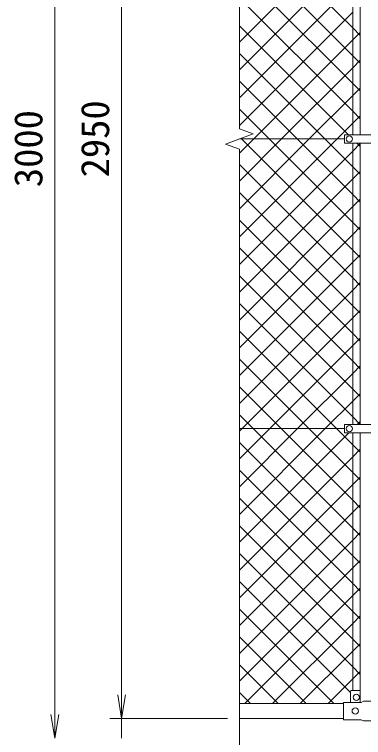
# Model space of a CAD drawing. Units: millimetres, scale not verified. Extents: x -6299 to 6301, y -4455 to 4455.
# Drawn here: x 130 to 1019, y -1104 to 736 of the extents above; entities that cross this region are included whole.
import ezdxf
from ezdxf.enums import TextEntityAlignment as Align

# ---------------------------------------------------------------- set-up
doc = ezdxf.new("R2010")
doc.units = ezdxf.units.MM
doc.header["$LTSCALE"] = 30
for name, color, linetype, lineweight in [('0-4_D-STR1', 1, 'Continuous', 18), ('0-5_D-STR3', 3, 'Continuous', 13), ('0-9_D-STR-DIM', 7, 'Continuous', 9), ('0-A_0', 7, 'Continuous', 9), ('0-B_D-STR2', 7, 'Continuous', 9)]:
    doc.layers.add(name, color=color, linetype=linetype, lineweight=lineweight)
doc.styles.add('ＭＳ ゴシック', font='')
doc.styles.get('ＭＳ ゴシック').set_extended_font_data('MS Gothic')

# ---------------------------------------------------------------- blocks, each defined once
blk = doc.blocks.new('_Open')
at = {"layer": '0-A_0'}
blk.add_line((-30, 5), (0, 0), dxfattribs=at)
blk.add_lwpolyline([(-30, -5), (0, 0), (-30, 0)], dxfattribs=at)

msp = doc.modelspace()

# ---------------------------------------------------------------- linework, layer by layer
at = {"layer": '0-4_D-STR1'}
for p, q in [((968.18, -1018.16), (703.18, -1018.16)), ((968.18, -1056.16), (703.18, -1056.16))]:
    msp.add_line(p, q, dxfattribs=at)
at = {"layer": '0-5_D-STR3'}
for p, q in [((991.68, 1145.54), (991.68, 429.34)), ((1010.68, 1145.54), (1010.68, 429.34)), ((971.18, 429.34), (971.18, 408.34)), ((1085.98, 429.34), (971.18, 429.34)), ((703.18, 418.84), (971.18, 418.84)), ((1085.98, 408.34), (971.18, 408.34)), ((991.68, 408.34), (991.68, -307.66)), ((1010.68, 408.34), (1010.68, -307.66)), ((971.18, -307.66), (971.18, -328.66)), ((1085.98, -307.66), (971.18, -307.66)), ((703.18, -318.16), (971.18, -318.16)), ((1085.98, -328.66), (971.18, -328.66)), ((991.68, -985.06), (991.68, -328.66)), ((1010.68, -985.74), (1010.68, -328.66)), ((986.18, -987.06), (986.18, -1015.06)), ((1009.18, -985.06), (988.18, -985.06)), ((1011.18, -987.06), (1011.18, -1015.06)), ((1013.38, -1015.06), (1019.38, -1012.06)), ((1089.28, -1012.06), (1019.38, -1012.06)), ((1013.38, -1015.06), (968.18, -1015.06)), ((968.18, -1059.06), (968.18, -1015.06)), ((1013.38, -1059.06), (968.18, -1059.06)), ((1013.38, -1059.06), (1019.38, -1062.06)), ((1089.28, -1062.06), (1019.38, -1062.06))]:
    msp.add_line(p, q, dxfattribs=at)
for centre in [(983.18, 418.84), (983.18, -318.16), (1001.18, -1002.06), (998.18, -1037.06)]:
    msp.add_circle(centre, 8, dxfattribs=at)
for centre, start, end in [((988.18, -987.06), 90, 180), ((1009.18, -987.06), 0, 90)]:
    msp.add_arc(centre, 2, start, end, dxfattribs=at)
at = {"layer": '0-9_D-STR-DIM'}
for p, q in [((703.18, 444.49), (703.18, 1956.84)), ((233.18, -1046.16), (233.18, 1833.84)), ((403.18, -996.16), (403.18, 1833.84)), ((738.42, 431.66), (703.18, 444.49)), ((667.95, 406.01), (738.42, 431.66)), ((703.18, 393.19), (667.95, 406.01)), ((703.18, -1199.16), (703.18, 393.19)), ((403.18, -996.16), (403.18, -936.16)), ((673.18, -1056.16), (373.18, -1056.16)), ((673.18, -1056.16), (373.18, -1056.16)), ((403.18, -1106.16), (403.18, -1056.16))]:
    msp.add_line(p, q, dxfattribs=at)
at = {"layer": '0-B_D-STR2'}
for p, q in [((991.68, 701.49), (703.18, 989.99)), ((703.18, 665.19), (991.68, 953.69)), ((991.68, 630.78), (703.18, 919.28)), ((703.18, 594.48), (991.68, 882.98)), ((991.68, 560.06), (703.18, 848.56)), ((703.18, 523.77), (991.68, 812.27)), ((991.68, 489.35), (703.18, 777.85)), ((703.18, 453.06), (991.68, 741.56)), ((980.99, 429.34), (703.18, 707.14)), ((1010.68, 682.49), (991.68, 701.49)), ((991.68, 670.85), (1010.68, 689.85)), ((739.67, 418.84), (991.68, 670.85)), ((920.78, 418.84), (703.18, 636.43)), ((1010.68, 611.78), (991.68, 630.78)), ((991.68, 600.14), (1010.68, 619.14)), ((810.38, 418.84), (991.68, 600.14)), ((850.07, 418.84), (703.18, 565.72)), ((1010.68, 541.06), (991.68, 560.06)), ((991.68, 529.43), (1010.68, 548.43)), ((881.09, 418.84), (991.68, 529.43)), ((779.36, 418.84), (703.18, 495.01)), ((1010.68, 470.35), (991.68, 489.35)), ((991.68, 458.72), (1010.68, 477.72)), ((951.8, 418.84), (991.68, 458.72)), ((703.18, 382.35), (739.67, 418.84)), ((703.18, 311.64), (810.38, 418.84)), ((703.18, 240.93), (881.09, 418.84)), ((703.18, 170.22), (951.8, 418.84)), ((991.68, 206.51), (779.36, 418.84)), ((991.68, 277.22), (850.07, 418.84)), ((991.68, 347.93), (920.78, 418.84)), ((991.68, 388.01), (1010.68, 407.01)), ((1010.68, 399.64), (1001.99, 408.34)), ((703.18, 99.51), (991.68, 388.01)), ((991.68, 65.09), (703.18, 353.59)), ((1010.68, 328.93), (991.68, 347.93)), ((991.68, 317.3), (1010.68, 336.3)), ((703.18, 28.8), (991.68, 317.3)), ((991.68, -5.62), (703.18, 282.88)), ((1010.68, 258.22), (991.68, 277.22)), ((991.68, 246.59), (1010.68, 265.59)), ((703.18, -41.91), (991.68, 246.59)), ((991.68, -76.33), (703.18, 212.17)), ((1010.68, 187.51), (991.68, 206.51)), ((991.68, 175.88), (1010.68, 194.88)), ((703.18, -112.62), (991.68, 175.88)), ((991.68, -147.04), (703.18, 141.46)), ((991.68, 105.17), (1010.68, 124.17)), ((703.18, -183.33), (991.68, 105.17)), ((991.68, -217.75), (703.18, 70.75)), ((1010.68, 46.09), (991.68, 65.09)), ((991.68, 34.46), (1010.68, 53.46)), ((703.18, -254.04), (991.68, 34.46)), ((991.68, -288.46), (703.18, 0.04)), ((1010.68, -24.62), (991.68, -5.62)), ((991.68, -36.26), (1010.68, -17.26)), ((709.78, -318.16), (991.68, -36.26)), ((950.67, -318.16), (703.18, -70.67)), ((1010.68, -95.33), (991.68, -76.33)), ((991.68, -106.97), (1010.68, -87.97)), ((780.49, -318.16), (991.68, -106.97)), ((879.96, -318.16), (703.18, -141.38)), ((1010.68, -166.04), (991.68, -147.04)), ((991.68, -177.68), (1010.68, -158.68)), ((851.2, -318.16), (991.68, -177.68)), ((809.25, -318.16), (703.18, -212.1)), ((1010.68, -236.75), (991.68, -217.75)), ((991.68, -248.39), (1010.68, -229.39)), ((921.91, -318.16), (991.68, -248.39)), ((738.54, -318.16), (703.18, -282.81)), ((1010.68, -307.46), (991.68, -288.46)), ((1003.12, -307.66), (1010.68, -300.1)), ((703.18, -324.76), (709.78, -318.16)), ((703.18, -395.47), (780.49, -318.16)), ((703.18, -466.18), (851.2, -318.16)), ((703.18, -536.89), (921.91, -318.16)), ((703.18, -607.6), (982.12, -328.66)), ((991.68, -571.31), (738.54, -318.16)), ((991.68, -500.6), (809.25, -318.16)), ((991.68, -429.88), (879.96, -318.16)), ((991.68, -359.17), (950.67, -318.16)), ((991.68, -642.02), (703.18, -353.52)), ((1010.68, -378.17), (991.68, -359.17)), ((991.68, -389.81), (1010.68, -370.81)), ((703.18, -678.31), (991.68, -389.81)), ((991.68, -712.73), (703.18, -424.23)), ((1010.68, -448.88), (991.68, -429.88)), ((991.68, -460.52), (1010.68, -441.52)), ((703.18, -749.02), (991.68, -460.52)), ((991.68, -783.44), (703.18, -494.94)), ((1010.68, -519.6), (991.68, -500.6)), ((991.68, -531.23), (1010.68, -512.23)), ((703.18, -819.73), (991.68, -531.23)), ((991.68, -854.15), (703.18, -565.65)), ((1010.68, -590.31), (991.68, -571.31)), ((991.68, -601.94), (1010.68, -582.94)), ((703.18, -890.44), (991.68, -601.94)), ((991.68, -924.86), (703.18, -636.36)), ((1010.68, -661.02), (991.68, -642.02)), ((991.68, -672.65), (1010.68, -653.65)), ((703.18, -961.15), (991.68, -672.65)), ((986.18, -990.07), (703.18, -707.07)), ((1010.68, -731.73), (991.68, -712.73)), ((991.68, -743.36), (1010.68, -724.36)), ((716.89, -1018.16), (991.68, -743.36)), ((943.57, -1018.16), (703.18, -777.78)), ((1010.68, -802.44), (991.68, -783.44)), ((991.68, -814.07), (1010.68, -795.07)), ((787.6, -1018.16), (991.68, -814.07)), ((872.85, -1018.16), (703.18, -848.49)), ((1010.68, -873.15), (991.68, -854.15)), ((991.68, -884.78), (1010.68, -865.78)), ((858.31, -1018.16), (991.68, -884.78)), ((802.14, -1018.16), (703.18, -919.2)), ((1010.68, -943.86), (991.68, -924.86)), ((991.68, -955.49), (1010.68, -936.49)), ((929.02, -1018.16), (991.68, -955.49)), ((731.43, -1018.16), (703.18, -989.91))]:
    msp.add_line(p, q, dxfattribs=at)
msp.add_lwpolyline([(1010.68, 116.8), (991.68, 135.8), (708.65, 418.84), (707.19, 420.3)], dxfattribs=at)

# ---------------------------------------------------------------- block references
at = {"layer": '0-9_D-STR-DIM', "xscale": 2, "yscale": 2, "rotation": 270}
for p in [(403.18, -1056.16), (403.18, -1056.16), (233.18, -1106.16)]:
    msp.add_blockref('_Open', p, dxfattribs=at)

# ---------------------------------------------------------------- texts
at = {"layer": '0-9_D-STR-DIM', "style": 'ＭＳ ゴシック'}
for s, p in [('2950', (393.06, 320.96)), ('3000', (223.06, 296.15))]:
    msp.add_text(s, height=72.14, rotation=90, dxfattribs=at).set_placement(p, align=Align.BOTTOM_LEFT)

doc.saveas('drawing.dxf')
